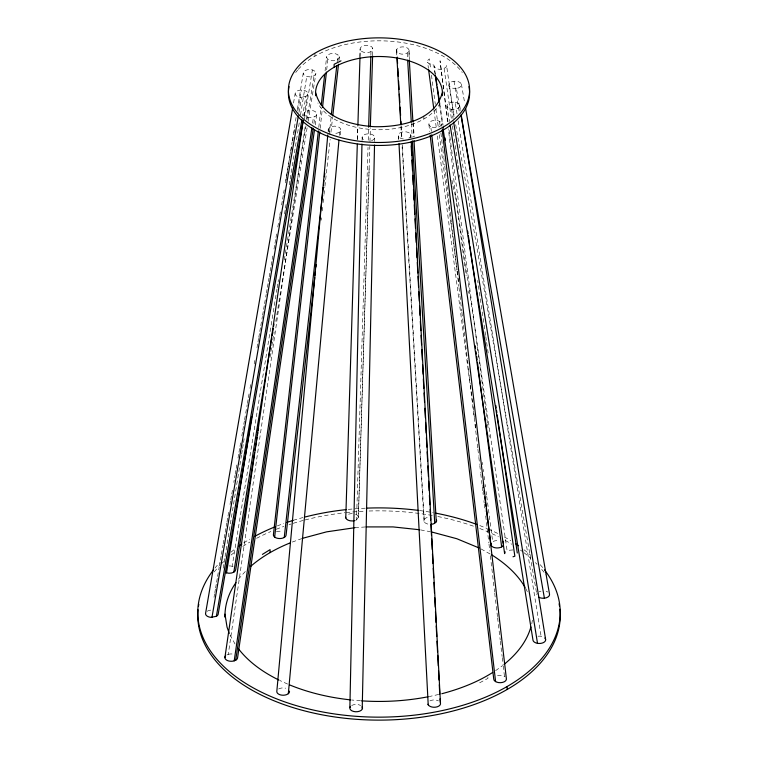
<?xml version="1.0" encoding="UTF-8"?>
<svg xmlns="http://www.w3.org/2000/svg" width="758" height="758" viewBox="0 0 758 758"><rect width="100%" height="100%" fill="white"/><g stroke="black" fill="none" stroke-linecap="round" stroke-linejoin="round"><path stroke-width="0.57" stroke-dasharray="3.79 2.84" d="M362.04 140.514L362.352 136.374A6.339 3.667 0 0 1 372.993 134.952A6.339 3.667 0 0 1 370.008 141.016M374.604 141.519L374.689 137.975M357.454 139.434L357.852 126.415M360.012 56.642L360.145 48.929A6.339 3.667 0 0 1 365.991 45.3A6.339 3.667 0 0 1 372.746 48.36L372.055 50.71L370.975 51.544A6.339 3.667 0 0 1 364.541 52.444A6.339 3.667 0 0 1 360.23 49.545M357.425 139.557L357.852 125.44M359.898 57.172L360.145 48.929M355.474 520.376A6.339 3.667 0 0 0 356.516 519.884L368.018 147.346M368.236 140.249L368.568 129.599M370.861 55.088L370.975 51.544M356.516 519.884L358.373 517.316L369.819 146.379M369.961 141.68L370.397 127.6M372.529 55.457L372.746 48.36M358.373 517.316L369.203 166.324M328.119 131.361L328.337 129.012M329.01 131.229L329.332 127.695L330.014 127.23A6.339 3.667 0 0 1 340.617 128.765A6.339 3.667 0 0 1 333.16 133.38M339.404 135.436L339.726 131.901M340.399 134.933L340.825 130.224M318.777 127.41L321.004 107.409M325.068 70.92L326.641 56.803M320.16 128.377L322.245 109.645M326.679 69.831L327.854 59.285M329.199 134.573L331.151 117.007M337.187 62.042L338.059 54.936L337.443 54.529A6.339 3.667 0 0 0 327.039 55.798A6.339 3.667 0 0 0 333.274 60.773A6.339 3.667 0 0 0 338.618 55.467L338.059 54.936M321.155 220.199L321.411 217.859M322.197 210.828L322.586 207.313M323.107 202.632L323.893 195.602M324.026 194.436L324.803 187.406M324.936 186.241L330.156 139.33M330.943 132.29L332.639 117.045M338.911 60.735L339.3 57.22M303.797 116.04L304.138 113.709M226.756 655.026A6.339 3.667 0 0 1 228.272 654.372L305.275 126.008M306.298 118.997L307.483 110.81L308.468 110.573A6.339 3.667 0 0 1 315.499 111.833A6.339 3.667 0 0 1 315.726 116.078L312.438 117.528A6.339 3.667 0 0 1 304.612 115.481A6.339 3.667 0 0 1 307.483 110.81M312.571 123.09L313.414 117.282M313.916 123.611L314.94 116.637M315.214 124.928L316.768 114.392M531.794 623.862L532.476 619.551M223.193 568.235L223.942 563.573M224.131 562.408L224.889 557.755M225.079 556.59L241.461 455.293M241.641 454.127L242.399 449.466M242.588 448.31L243.337 443.648M243.526 442.483L244.284 437.83M285.899 180.404L286.467 176.908M286.657 175.742L287.405 171.081M287.595 169.915L288.343 165.253M288.533 164.088L292.114 141.954M292.304 140.789L296.065 117.481M297.392 109.332L303.228 73.204A6.339 3.667 0 0 1 312.391 69.925L313.3 70.248A6.339 3.667 0 0 1 312.467 76.463A6.339 3.667 0 0 1 303.228 73.232M284.525 213.983L285.273 209.322M285.463 208.156L286.221 203.495M289.234 184.848L289.982 180.186M290.172 179.021L299.59 120.768M300.528 114.941L306.744 76.492M233.076 566.614L232.166 566.302L276.983 288.988M277.172 287.822L277.93 283.16M278.12 281.995L278.489 279.664M304.479 118.864L312.391 69.925M284.297 259.899L305.957 125.904M306.895 120.077L314.058 75.8M269.99 357.35L270.739 352.707M270.919 351.551L271.677 346.908M271.857 345.752L272.615 341.109M272.795 339.954L274.112 331.833M275.798 321.392L307.208 127.164M308.146 121.318L315.906 73.393M293.526 103.022L295.127 93.689A6.339 3.667 0 0 1 301.39 90.031L302.451 90.069A6.339 3.667 0 0 1 307.502 92.552A6.339 3.667 0 0 1 305.957 96.275L302.575 115.927M214.002 597.295L214.609 593.817M214.808 592.652L215.405 589.174M215.604 588.009L216.409 583.366M216.608 582.21L217.404 577.568M217.603 576.402L219.204 567.117M219.403 565.951L220.208 561.308M220.407 560.153L221.203 555.51M221.402 554.344L223.004 545.059M223.203 543.903L224.008 539.26M224.207 538.095L225.003 533.452M225.202 532.296L226.007 527.653M226.206 526.488L226.803 523.011M227.002 521.845L227.807 517.202M228.006 516.037L228.802 511.394M230.006 504.43L230.603 500.953M230.802 499.787L231.607 495.145M231.806 493.989L232.602 489.346M233.805 482.382L234.203 480.06M234.601 477.739L234.999 475.418M235.198 474.252L236.003 469.609M236.202 468.444L236.799 464.967M238.003 458.003L238.798 453.36M238.997 452.194L239.803 447.552M240.002 446.396L240.599 442.909M241.802 435.945L242.598 431.302M242.797 430.146L243.602 425.503M243.801 424.338L244.398 420.851M244.597 419.695L247.203 404.601M247.402 403.446L248.198 398.803M248.397 397.637L249.202 392.995M249.998 388.352L251.002 382.553M254.195 363.973L254.802 360.495M257 347.723L257.796 343.08M257.995 341.924L258.601 338.438M258.8 337.282L259.596 332.639M259.795 331.473L260.6 326.831M260.799 325.665L262.401 316.38M262.6 315.224L263.396 310.581M263.594 309.416L264.4 304.773M264.599 303.617L266.2 294.331M266.399 293.166L267.195 288.523M267.394 287.367L268.199 282.725M268.398 281.559L268.995 278.082M269.194 276.916L270 272.274M270.199 271.108L270.994 266.465M271.193 265.309L271.999 260.667M272.198 259.501L272.795 256.024M273.998 249.06L274.794 244.417M274.993 243.252L275.798 238.609M275.997 237.453L276.594 233.966M277.798 227.002L278.593 222.359M279.001 220.038L279.598 216.551M279.797 215.395L280.394 211.908M281.597 204.944L282.393 200.302M282.592 199.146L283.397 194.503M283.596 193.337L284.193 189.86M285.396 182.896L286.192 178.244M286.391 177.088L286.998 173.601M287.197 172.445L287.993 167.802M288.192 166.637L290.797 151.553M290.996 150.387L291.792 145.744M292.597 141.102L293.791 134.138M293.99 132.982L294.597 129.495M297.79 110.924L301.39 90.031M298.965 112.373L301.551 97.356A6.339 3.667 0 0 1 295.127 93.736M303.996 116.021L307.795 93.954M408.808 51.648L406.335 53.553A6.339 3.667 0 0 1 396.699 51.582A6.339 3.667 0 0 1 402.83 46.863A6.339 3.667 0 0 1 408.808 51.648L409.225 58.66M427.806 524.062A6.339 3.667 0 0 1 424.215 519.562L424.622 518.993A6.339 3.667 0 0 1 429.615 517.041M238.344 579.207L245.744 570.982M427.749 60.432L429.341 58.887L430.715 69.385M435.158 74.445L433.955 66.249C436.267 70.305 442.88 70.172 446.026 67.13L446.538 65.368L453.976 116.798M495.59 670.659L502.63 665.59M479.681 682.797L487.925 678.372L487.925 675.416M305.957 96.275L301.551 97.356M292.247 542.065L301.76 538.606M228.272 654.372L229.257 654.135A6.339 3.667 0 0 1 232.355 654.012M438.702 694.461L429.246 696.555M354.915 527.701L364.958 526.981M456.363 88.411L455.302 88.468A6.339 3.667 0 0 1 449.466 83.219A6.339 3.667 0 0 1 460.21 82.584A6.339 3.667 0 0 1 456.363 88.411L460.182 110.516M360.486 700.762L351.589 700.004M512.986 549.948L507.064 550.422L455.35 193.915L448.433 128.822M420.652 529.918L430.298 531.68M455.16 102.283L456.155 102.501A6.339 3.667 0 0 1 459.282 107.115A6.339 3.667 0 0 1 451.579 109.304L450.584 109.086A6.339 3.667 0 0 1 447.457 104.462A6.339 3.667 0 0 1 455.16 102.283L457.226 115.074M287.661 684.067L279.797 680.504M481.036 548.925L491.828 554.932M430.8 126.643L430.099 126.179A6.339 3.667 0 0 1 434.069 120.38A6.339 3.667 0 0 1 441.251 125.042A6.339 3.667 0 0 1 430.8 126.643L431.349 131.323M497.523 675.681A6.339 3.667 0 0 1 504.458 676.382L505.169 676.837M235.056 644.063L229.788 634.484M525.682 588.312L527.71 592.481M408.837 138.117A6.339 3.667 0 0 0 406.705 131.93A6.339 3.667 0 0 0 398.357 135.995L398.746 138.941M451.967 180.357L452.791 184.829M453 185.947L455.179 195.147L455.35 193.915L465.014 267.546M461.414 84.129L464.635 102.747M454.004 81.21L459.225 111.473M448.869 85.19L454.298 116.561M455.7 124.7L536.901 594.964A6.339 3.667 0 0 1 537.356 593.182M459.661 105.334L460.409 110.005M458.154 120.892L541.098 636.303M451.579 109.304L453.076 118.608M447.078 106.243L449.522 121.441M435.348 74.398L433.936 65.141L428.981 63.843L427.616 62.222L428.393 68.078M439.735 103.344L443.079 125.335M439.612 104.879L442.52 124.786M485.613 335.424L477.644 280.46M485.783 336.59L486.465 341.271M486.636 342.436L487.489 348.292M487.659 349.457L488.171 352.972M444.112 68.552L451.408 118.835M452.422 125.856L457.169 158.593M457.339 159.767L458.022 164.448M458.192 165.614L458.865 170.294M459.547 174.965L459.888 177.306M487.432 423.078L448.897 128.869M487.584 424.243L488.209 428.924M488.986 434.77L489.289 437.11M465.166 268.72L466.085 275.732M468.074 290.92L468.387 293.261M431.482 75.213L435.31 104.367M435.916 109.038L438.37 127.695M439.289 134.697L457.036 269.971M457.188 271.146L457.955 276.973M458.107 278.139L458.571 281.635M482.287 462.399L482.59 464.739M483.206 469.401L483.509 471.732M484.125 476.394L484.58 479.899M485.196 484.561L485.499 486.892M486.115 491.563L486.57 495.059M486.721 496.225L492.691 541.705L493.505 541.307A6.339 3.667 0 0 1 499.494 540.89M433.964 110.185L436.447 128.898M437.375 135.909L472.803 405.322M447.987 121.82L440.047 60.782L447.571 121.82M472.954 406.496L473.722 412.361M473.873 413.536L474.641 419.411M475.247 424.101L475.702 427.626M441.516 123.895L441.791 126.245M439.545 121.327L440.227 127.183M440.919 133.038L442.7 148.265M442.833 149.44L443.657 156.461M443.79 157.636L444.614 164.657M444.747 165.831L451.323 222.037M451.465 223.212L455.984 261.851M456.117 263.017L456.941 270.047M457.074 271.222L458.855 286.439M458.997 287.614L459.812 294.635M459.954 295.81L461.736 311.036M461.868 312.201L466.388 350.84M466.521 352.015L467.345 359.046M467.487 360.211L468.302 367.242M468.444 368.407L469.268 375.437M469.401 376.603L470.225 383.633M470.358 384.808L477.758 448.035M477.891 449.21L478.715 456.231M478.848 457.406L479.672 464.427M479.805 465.601L480.629 472.632M480.771 473.797L482.818 491.364M482.96 492.529L483.234 494.879M483.917 500.735L484.191 503.075M484.324 504.241L485.148 511.271M485.698 515.952L487.062 527.663M487.205 528.838L488.844 542.889M488.986 544.055L489.81 551.085M490.35 555.766L494.595 592.064M494.737 593.239L497.475 616.661M497.608 617.827L500.214 640.074M500.346 641.249L502.128 656.475M502.27 657.641L503.094 664.671M503.227 665.837L504.458 676.382M428.895 124.52L429.72 131.56M424.016 521.352L402.024 145.384M409.112 50.625L409.595 58.897M413.328 122.692L414.152 136.866M412.977 122.986L413.802 137.027M407.264 53.117L407.605 58.963M411.357 123.289L412.181 137.321M396.737 49.403L397.154 56.471M401.209 125.989L401.967 138.951M402.318 144.844L424.215 519.562M396.538 51.193L396.813 55.903M400.925 126.548L401.674 139.5M410.94 135.587L411.063 137.947M410.599 134.175L410.779 137.7M398.357 135.995L398.537 139.548M423.855 116.069L423.855 119.025M314.921 53.183L314.921 56.139M214.902 568.112A181.228 104.632 0 0 1 219.365 562.995M230.972 552.165A181.228 104.632 0 0 1 236.231 548.072M243.782 542.861A181.228 104.632 0 0 1 249.818 539.137M277.352 525.9A181.228 104.632 0 0 1 283.824 523.484M293.204 520.358A181.228 104.632 0 0 1 302.897 517.562M348.254 509.404A181.228 104.632 0 0 1 365.773 508.173M419.487 510.532A181.228 104.632 0 0 1 433.225 512.683M479.748 525.55A181.228 104.632 0 0 1 487.129 528.553M488.19 529.008A181.228 104.632 0 0 1 498.451 533.84M504.307 536.939A181.228 104.632 0 0 1 510.845 540.729M524.005 549.758A181.228 104.632 0 0 1 530.752 555.32M540.179 564.682A181.228 104.632 0 0 1 543.098 568.112M429.881 700.913A6.339 3.667 0 0 1 438.475 700.894M537.99 636.227A6.339 3.667 0 0 1 543.287 636.966M351.665 705.518A6.339 3.667 0 0 1 360.637 705.518M539.213 591.742A6.339 3.667 0 0 1 541.032 591.145M546.12 591.335A6.339 3.667 0 0 1 547.807 592.055M278.65 688.975A6.339 3.667 0 0 1 285.662 688.207M207.161 611.28A6.339 3.667 0 0 1 211.804 610.067M348.595 514.227A6.339 3.667 0 0 1 354.602 513.952M355.511 514.237A6.339 3.667 0 0 1 358.297 516.71M229.124 565.923A6.339 3.667 0 0 1 232.166 566.302M276.433 531.765A6.339 3.667 0 0 1 282.459 531.576M214.211 571.939A181.228 104.632 0 0 1 218.588 566.795M220.957 564.274A181.228 104.632 0 0 1 224.302 560.977M230.972 555.121A181.228 104.632 0 0 1 236.231 551.038M242.806 546.452A181.228 104.632 0 0 1 249.818 542.103M256.592 538.322A181.228 104.632 0 0 1 270.871 531.51M276.263 529.292A181.228 104.632 0 0 1 283.824 526.44M288.997 524.669A181.228 104.632 0 0 1 291.091 523.986M293.204 523.323A181.228 104.632 0 0 1 303.986 520.234M305.086 519.95A181.228 104.632 0 0 1 344.994 512.711M346.084 512.588A181.228 104.632 0 0 1 364.674 511.176M369.07 511.006A181.228 104.632 0 0 1 433.225 515.648M437.802 516.511A181.228 104.632 0 0 1 474.688 526.63M479.748 528.506A181.228 104.632 0 0 1 498.451 536.797M505.264 540.426A181.228 104.632 0 0 1 511.745 544.253M520.395 550.033A181.228 104.632 0 0 1 523.115 552.042M524.005 552.715A181.228 104.632 0 0 1 530.752 558.286M535.394 562.616A181.228 104.632 0 0 1 537.043 564.274M541.667 569.353A181.228 104.632 0 0 1 546.433 575.445M295.715 72.512A90.619 52.321 0 0 1 297.591 70.153M298.264 69.376A90.619 52.321 0 0 1 381.994 40.847A90.619 52.321 0 0 1 462.285 72.512M403.436 138.979A6.339 3.667 0 0 1 398.623 136.592M440.114 102.946A63.435 36.621 0 0 1 379 129.751A63.435 36.621 0 0 1 317.886 102.946M363.347 139.69A6.339 3.667 0 0 1 362.116 136.971M329.18 131.769A6.339 3.667 0 0 1 329.332 127.695"/><path stroke-width="1.14" d="M349.874 707.612L361.964 144.067M350.509 706.437A6.339 3.667 0 0 0 353.749 711.497A6.339 3.667 0 0 0 362.201 709.213L374.528 145.062M354.564 520.661A6.339 3.667 0 0 1 345.771 517.894L357.312 144.162M357.89 125.241L359.974 57.826M368.634 127.24L370.833 56.272M370.34 126.425L372.614 56.016M327.797 134.886L276.841 691.144A6.339 3.667 0 0 0 280.394 694.868A6.339 3.667 0 0 0 287.652 694.139L288.334 693.665A6.339 3.667 0 0 0 289.452 691.201M288.334 693.665L338.968 140.145M318.379 130.944L273.411 534.788A6.339 3.667 0 0 0 274.093 536.541L274.652 537.062A6.339 3.667 0 0 0 281.654 538.379A6.339 3.667 0 0 0 286.098 534.987L314.76 277.58M321.269 105.049L324.67 74.455M274.652 537.062L319.772 131.892M322.51 107.304L326.423 72.171M284.241 537.479L323.23 187.349M323.495 184.999L324.017 180.319M324.405 176.803L324.794 173.288M331.312 114.742L336.789 65.558M315.025 275.239L315.413 271.724M315.934 267.034L316.2 264.694M332.771 115.87L338.513 64.25M224.899 657.612L303.115 120.712M225.42 656.153A6.339 3.667 0 0 0 226.936 660.303A6.339 3.667 0 0 0 234.203 660.853L311.889 127.742M234.203 660.853L235.729 660.199L313.244 128.254M314.532 129.618L237.557 657.953A6.339 3.667 0 0 1 236.515 659.65L235.729 660.199M225.609 572.536L226.519 572.859L251.751 416.72M233.824 572.167L271.677 337.964M272.056 335.633L273.183 328.64M273.562 326.31L273.941 323.979M254.612 452.45L235.672 569.76A6.339 3.667 0 0 1 226.519 572.859M254.991 450.129L256.109 443.165M256.488 440.843L257.047 437.366M257.426 435.045L257.805 432.733M258.175 430.411L258.554 428.09M292.721 107.683L205.56 613.468A6.339 3.667 0 0 0 210.904 617.344L216.371 616.32A6.339 3.667 0 0 0 218.209 613.989L303.191 120.674M211.965 617.391L298.368 115.841M216.371 616.32L301.978 119.394M442.274 92.789C434.817 120.901 399.551 127.173 374.471 126.7C352.015 125.326 321.743 117.897 315.726 92.789M530.865 627.065C526.649 642.092 516.198 654.609 504.222 664.245M505.15 551.833L504.629 553.605L443.212 129.466M235.937 582.656C228.831 592.623 224.681 604.808 224.974 617.107L224.974 614.151L227.03 627.084L229.276 633.442M436.485 520.016A6.339 3.667 0 0 1 436.286 521.807L433.803 523.712A6.339 3.667 0 0 1 430.885 524.328M250.585 566.434C262.23 556.287 275.912 548.659 290.181 542.88M262.41 554.392L270.075 549.635L270.075 552.591M492.719 672.441C477.123 682.38 459.642 689.013 441.829 693.731M340.986 60.858L334.145 64.278L334.145 67.235M503.255 545.343A6.339 3.667 0 0 1 501.663 546.888L500.849 547.285A6.339 3.667 0 0 1 493.486 547.276A6.339 3.667 0 0 1 491.099 543.249M302.84 538.237L326.603 531.851L354.915 527.701M513.005 556.779L514.853 556.201L469.894 246.303M428.175 696.754C406.297 701.027 383.842 702.325 361.604 700.847M465.639 108.574L549.522 594.206A6.339 3.667 0 0 1 544.396 598.185L543.334 598.251A6.339 3.667 0 0 1 538.625 597.115M366.086 526.914L393.051 526.914L419.572 529.747M350.48 699.871C329.673 697.625 309.046 692.888 289.66 684.929M431.359 531.908L456.837 538.73L479.141 547.987M544.879 638.065A6.339 3.667 0 0 1 544.244 642.111A6.339 3.667 0 0 1 537.507 643.324L536.522 643.106A6.339 3.667 0 0 1 533.007 640.273L450.091 124.956M278.859 680.03C263.358 672.393 248.662 662.208 238.116 648.346M495.599 681.622L431.757 134.839M491.828 554.932C505.027 563.26 517.25 573.806 525.133 587.441M427.948 704.22L428.213 704.807A6.339 3.667 0 0 0 435.784 707.148A6.339 3.667 0 0 0 440.455 702.988L440 698.867M461.186 116.344L544.396 598.185M461.167 114.666L545.608 639.43M453.635 122.104L537.507 643.324M445.041 137.928L445.401 140.202M435.698 76.719L436.921 84.82M437.281 87.132L439.214 99.867M435.329 75.611L439.27 102.538M495.827 405.615L496.168 407.956M496.509 410.296L496.85 412.627M497.191 414.967L517.278 553.008M467.686 231.105L468.027 233.436M468.368 235.776L469.553 243.962M345.686 517.278L345.771 517.894M503.075 541.212L503.388 543.552M475.285 345.856L475.588 348.197M476.052 351.703L476.356 354.033M476.668 356.374L477.123 359.879M477.436 362.22L501.663 546.888M428.545 69.243L433.813 109.01M483.187 485.158L483.49 487.508M483.945 491.032L484.248 493.382M484.713 496.907L485.167 500.422M485.471 502.772L485.935 506.297M486.238 508.646L490.966 545.04M442.208 129.77L506.363 678.495A6.339 3.667 0 0 1 500.555 682.683A6.339 3.667 0 0 1 493.742 679.035L430.137 135.085M409.292 59.835L412.911 121.82M414.01 140.533L436.286 521.807M407.671 60.128L411.291 122.114M412.39 140.827L434.732 523.276M397.22 57.646L397.562 63.539M397.836 68.258L398.32 76.501M398.594 81.22L399.078 89.463M399.352 94.181L399.836 102.425M400.11 107.143L400.594 115.387M400.935 121.28L401.143 124.814M396.946 58.262L400.783 124.189M411.243 141.481L440.455 702.988M411.206 145.934L411.698 155.352M411.945 160.052L412.494 170.645M412.74 175.344L413.233 184.762M413.47 189.462L414.029 200.055M414.275 204.764L414.759 214.173M415.005 218.873L415.498 228.291M415.744 232.99L416.227 242.408M416.54 248.292L417.023 257.701M417.27 262.401L417.829 272.994M418.009 276.518L418.558 287.111M418.804 291.811L419.297 301.229M419.544 305.929L420.027 315.347M420.339 321.231L420.823 330.64M421.069 335.339L421.562 344.757M421.808 349.457L422.358 360.05M422.604 364.759L423.097 374.168M423.334 378.867L423.826 388.286M424.073 392.985L424.565 402.403M424.868 408.287L425.361 417.696M425.608 422.396L426.157 432.989M426.403 437.698L426.896 447.106M427.133 451.815L427.626 461.224M427.872 465.924L428.422 476.517M428.668 481.226L429.161 490.634M429.407 495.344L429.89 504.752M430.137 509.452L430.686 520.045M430.932 524.754L431.482 535.337M431.672 538.872L432.221 549.455M432.467 554.164L432.96 563.573M433.206 568.282L433.69 577.691M433.936 582.4L434.486 592.983M434.732 597.692L435.225 607.101M435.471 611.81L436.021 622.394M436.201 625.918L436.76 636.512M436.996 641.221L437.555 651.804M437.736 655.338L438.285 665.922M438.531 670.631L439.024 680.04M439.27 684.749L439.754 694.157M398.992 143.65L428.213 704.807M507.149 686.511L507.149 689.467M443.079 127.164L443.079 130.12M544.471 569.855A181.228 104.632 0 0 1 379 717.153A181.228 104.632 0 0 1 213.529 569.855M238.997 546.082A181.228 104.632 0 0 1 241.84 544.14M254.65 536.408A181.228 104.632 0 0 1 275.173 526.763M286.912 522.404A181.228 104.632 0 0 1 293.204 520.358M305.086 516.994A181.228 104.632 0 0 1 346.084 509.632M366.872 508.125A181.228 104.632 0 0 1 418.407 510.399M435.518 513.109A181.228 104.632 0 0 1 476.725 524.413M515.677 543.818A181.228 104.632 0 0 1 518.538 545.76M362.125 706.882A6.339 3.667 0 0 1 362.438 708.607M559.906 609.205A181.228 104.632 0 0 1 379.474 720.119A181.228 104.632 0 0 1 198.037 609.754M198.444 606.485A181.228 104.632 0 0 1 198.804 604.315M559.091 603.766A181.228 104.632 0 0 1 559.48 605.945M468.918 86.658A90.619 52.321 0 0 1 379 145.451A90.619 52.321 0 0 1 289.082 86.658M315.726 95.745A63.435 36.621 0 0 1 379 56.509A63.435 36.621 0 0 1 442.274 95.745M330.488 134.356A90.619 52.321 0 0 0 469.534 92.334A90.619 52.321 0 0 0 336.978 43.822A90.619 52.321 0 0 0 330.488 134.356"/></g></svg>
